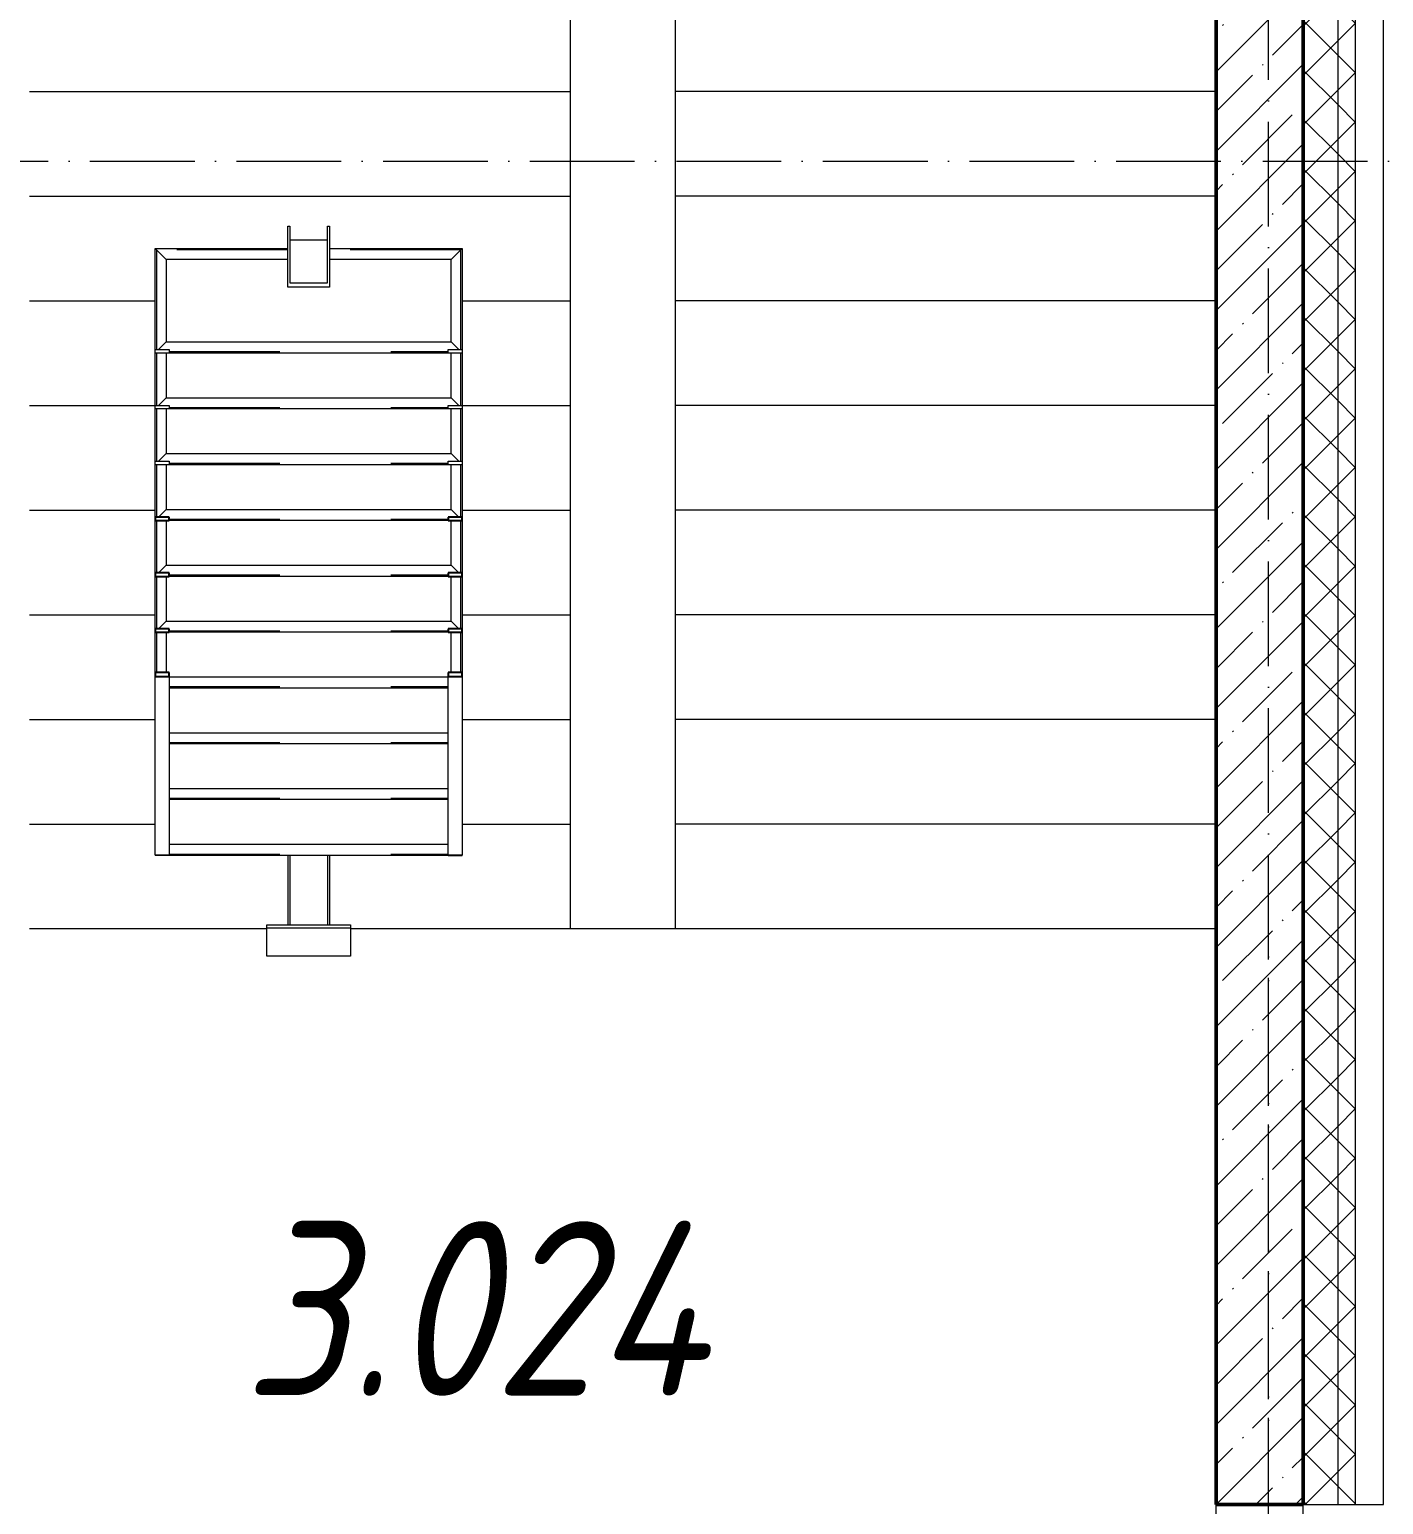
# Model space of a CAD drawing. Header units: millimetres. Extents: x -213536 to 1564669, y -45299 to 942238.
# Drawn here: x 647321 to 651201, y 334362 to 338589 of the extents above; entities that cross this region are included whole.
import ezdxf

# ---------------------------------------------------------------- set-up
doc = ezdxf.new("R2010")
doc.units = ezdxf.units.MM
doc.linetypes.add('50_200_ШТРИХ_1Т_ш5_п1_п1_', pattern=[700, 500, -100, 0, -100])
doc.linetypes.add('Штрих', pattern=[635, 317.5, -317.5])
for name, color, linetype, lineweight in [('A-FLOR-____-OTLN', 7, 'Continuous', 9), ('A-GENM-____-HDLN', 7, 'Штрих', 9), ('A-GENM-____-MCUT', 7, 'Continuous', 25), ('A-GENM-____-OTLN', 7, 'Continuous', 9), ('A-WALL-____-MCUT', 7, 'Continuous', 13), ('A-WALL-____-MCUT-1', 7, 'Continuous', 9), ('A-WALL-____-MCUT-2', 7, 'Continuous', 50), ('A-WALL-____-OTLN', 7, 'Continuous', 9), ('A-WALL-____-PATT-1', 7, 'Continuous', 9), ('S-GRID-____-OTLN-1', 7, '50_200_ШТРИХ_1Т_ш5_п1_п1_', 9), ('S-STRS-____-OTLN-1', 7, 'Continuous', 9), ('Марки помещений', 7, 'Continuous', 9)]:
    doc.layers.add(name, color=color, linetype=linetype, lineweight=lineweight)
doc.styles.add('ISOCPEUR_I_2', font='isocpeui.ttf', dxfattribs={"width": 0.85, "height": 2.3})
pattern_1 = [(45, (549721.47, 286281.11), (-70.71068, 70.71068), []), (135, (549721.47, 286281.11), (-70.71068, -70.71068), [])]

# ---------------------------------------------------------------- blocks, each defined once
blk = doc.blocks.new('ОМ_Труба_ГОСТ 8639-82 - ОМ_Труба_ГОСТ 8639-82-26350154-АР1_План отверстий 3 этажа в осях 1-64_Ю-ЯЯ')
at = {"layer": 'A-GENM-____-OTLN'}
for p, q in [((9439.1, 57971), (9439.1, 58091)), ((9439.1, 58091), (9614.1, 58091)), ((9614.1, 58085), (9451.2, 58085)), ((9451.2, 58085), (9451.2, 57977)), ((9574, 58085), (9574, 57977)), ((9614.1, 58091), (9614.1, 58085)), ((9614.1, 57971), (9439.1, 57971)), ((9451.2, 57977), (9614.1, 57977)), ((9614.1, 57977), (9614.1, 57971))]:
    blk.add_line(p, q, dxfattribs=at)
blk = doc.blocks.new('ОМ_Уголок_ГОСТ 8509-93 - ОМ_Уголок_ГОСТ 8509-93-26349651-АР1_План отверстий 3 этажа в осях 1-64_Ю-ЯЯ')
at = {"layer": 'A-GENM-____-HDLN'}
for p, q in [((4, -4), (380, -4)), ((500, -4), (876, -4))]:
    blk.add_line(p, q, dxfattribs=at)
at = {"layer": 'A-GENM-____-OTLN'}
for p, q in [((380, 0), (0, 0)), ((32, -32), (0, 0)), ((32, -32), (380, -32)), ((880, 0), (500, 0)), ((500, -32), (848, -32)), ((880, 0), (848, -32))]:
    blk.add_line(p, q, dxfattribs=at)
blk = doc.blocks.new('ОМ_Уголок_ГОСТ 8509-93 - ОМ_Уголок_ГОСТ 8509-93-V149-АР1_План отверстий 3 этажа в осях 1-64_Ю-ЯЯ')
at = {"layer": 'A-GENM-____-HDLN'}
blk.add_line((40, -4), (840, -4), dxfattribs=at)
at = {"layer": 'A-GENM-____-OTLN'}
for p, q in [((32, -32), (10, -10)), ((32, -32), (848, -32)), ((840, 0), (40, 0)), ((870, -10), (848, -32))]:
    blk.add_line(p, q, dxfattribs=at)
blk = doc.blocks.new('ОМ_Уголок_ГОСТ 8509-93 - ОМ_Уголок_ГОСТ 8509-93-19082047-АР1_План отверстий 3 этажа в осях 1-64_Ю-ЯЯ')
at = {"layer": 'A-GENM-____-HDLN'}
blk.add_line((10, -4), (296, -4), dxfattribs=at)
at = {"layer": 'A-GENM-____-OTLN'}
for p, q in [((300, 0), (10, 0)), ((32, -32), (10, -10)), ((32, -32), (268, -32)), ((300, 0), (268, -32))]:
    blk.add_line(p, q, dxfattribs=at)
blk = doc.blocks.new('ОМ_Уголок_ГОСТ 8509-93 - ОМ_Уголок_ГОСТ 8509-93-V150-АР1_План отверстий 3 этажа в осях 1-64_Ю-ЯЯ')
at = {"layer": 'A-GENM-____-HDLN'}
blk.add_line((4, -4), (290, -4), dxfattribs=at)
at = {"layer": 'A-GENM-____-OTLN'}
for p, q in [((290, 0), (0, 0)), ((32, -32), (0, 0)), ((32, -32), (268, -32)), ((290, -10), (268, -32))]:
    blk.add_line(p, q, dxfattribs=at)
blk = doc.blocks.new('ОМ_Уголок_ГОСТ 8509-93 - ОМ_Уголок_ГОСТ 8509-93-V151-АР1_План отверстий 3 этажа в осях 1-64_Ю-ЯЯ')
at = {"layer": 'A-GENM-____-HDLN'}
blk.add_line((10, -4), (160, -4), dxfattribs=at)
at = {"layer": 'A-GENM-____-OTLN'}
for p, q in [((160, 0), (10, 0)), ((32, -32), (10, -10)), ((32, -32), (160, -32))]:
    blk.add_line(p, q, dxfattribs=at)
blk = doc.blocks.new('ОМ_Уголок_ГОСТ 8509-93 - ОМ_Уголок_ГОСТ 8509-93-V152-АР1_План отверстий 3 этажа в осях 1-64_Ю-ЯЯ')
at = {"layer": 'A-GENM-____-HDLN'}
blk.add_line((140, -4), (290, -4), dxfattribs=at)
at = {"layer": 'A-GENM-____-OTLN'}
for p, q in [((290, 0), (140, 0)), ((140, -32), (268, -32)), ((290, -10), (268, -32))]:
    blk.add_line(p, q, dxfattribs=at)
blk = doc.blocks.new('ОМ_Уголок_ГОСТ 8509-93 - ОМ_Уголок_ГОСТ 8509-93-V153-АР1_План отверстий 3 этажа в осях 1-64_Ю-ЯЯ')
at = {"layer": 'A-GENM-____-HDLN'}
blk.add_line((40, -4), (840, -4), dxfattribs=at)
at = {"layer": 'A-GENM-____-OTLN'}
for p, q in [((840, 0), (40, 0)), ((40, -32), (840, -32))]:
    blk.add_line(p, q, dxfattribs=at)
blk = doc.blocks.new('ОМ_Уголок_ГОСТ 8509-93 - ОМ_Уголок_ГОСТ 8509-93-V154-АР1_План отверстий 3 этажа в осях 1-64_Ю-ЯЯ')
at = {"layer": 'A-GENM-____-HDLN'}
blk.add_line((44.3, -4), (160, -4), dxfattribs=at)
at = {"layer": 'A-GENM-____-OTLN'}
for p, q in [((160, 0), (44.3, 0)), ((44.3, -32), (160, -32))]:
    blk.add_line(p, q, dxfattribs=at)
blk = doc.blocks.new('ОМ_Уголок_ГОСТ 8509-93 - ОМ_Уголок_ГОСТ 8509-93-V155-АР1_План отверстий 3 этажа в осях 1-64_Ю-ЯЯ')
at = {"layer": 'A-GENM-____-HDLN'}
blk.add_line((140, -4), (255.7, -4), dxfattribs=at)
at = {"layer": 'A-GENM-____-OTLN'}
for p, q in [((255.7, 0), (140, 0)), ((140, -32), (255.7, -32))]:
    blk.add_line(p, q, dxfattribs=at)
blk = doc.blocks.new('ОМ_Уголок_ГОСТ 8509-93 - ОМ_Уголок_ГОСТ 8509-93-V163-АР1_План отверстий 3 этажа в осях 1-64_Ю-ЯЯ')
at = {"layer": 'A-GENM-____-HDLN'}
blk.add_line((40, -4), (840, -4), dxfattribs=at)
at = {"layer": 'A-GENM-____-OTLN'}
for p, q in [((840, 0), (0, 0)), ((1.3, -1.3), (0, 0)), ((40, -32), (840, -32))]:
    blk.add_line(p, q, dxfattribs=at)
blk = doc.blocks.new('ОМ_Труба_ГОСТ 8639-82 - ОМ_Труба_ГОСТ 8639-82-26527904-АР1_План отверстий 3 этажа в осях 1-64_Ю-ЯЯ')
at = {"layer": 'A-GENM-____-HDLN'}
for p, q in [((7810, 58085), (7611.5, 58085)), ((7810, 57977), (7611.5, 57977))]:
    blk.add_line(p, q, dxfattribs=at)
at = {"layer": 'A-GENM-____-OTLN'}
for p, q in [((7810, 58091), (7611.5, 58091)), ((7810, 57971), (7611.5, 57971))]:
    blk.add_line(p, q, dxfattribs=at)
blk = doc.blocks.new('ОМ_Уголок_ГОСТ 8510-86 - ОМ_Уголок_ГОСТ 8510-86-19082066-АР1_План отверстий 3 этажа в осях 1-64_Ю-ЯЯ')
at = {"layer": 'A-GENM-____-OTLN'}
for p, q in [((0, 0), (0, -90)), ((240, 0), (0, 0)), ((0, -10), (240, -10)), ((240, -90), (240, 0)), ((0, -90), (240, -90))]:
    blk.add_line(p, q, dxfattribs=at)
blk = doc.blocks.new('ОМ_Полоса_Трапеция прямоугольная_Прокат_ГОСТ 103-2006 - ОМ_Полоса_Трапеция прямоугольная_Прокат_ГОСТ 103-2006-19082130-АР1_План отверстий 3 этажа в осях 1-64_Ю-ЯЯ')
at = {"layer": 'A-GENM-____-OTLN'}
for p, q in [((9250, 58471), (9260, 58471)), ((9250, 58431), (9250, 58471)), ((9260, 58471), (9260, 58431)), ((9260, 58431), (9250, 58431))]:
    blk.add_line(p, q, dxfattribs=at)
blk = doc.blocks.new('ОМ_Полоса_Трапеция прямоугольная_Прокат_ГОСТ 103-2006 - ОМ_Полоса_Трапеция прямоугольная_Прокат_ГОСТ 103-2006-V157-АР1_План отверстий 3 этажа в осях 1-64_Ю-ЯЯ')
at = {"layer": 'A-GENM-____-MCUT'}
for p, q in [((8780, 58471), (8770, 58471)), ((8770, 58471), (8770, 58431)), ((8780, 58431), (8780, 58471)), ((8770, 58431), (8780, 58431))]:
    blk.add_line(p, q, dxfattribs=at)
blk = doc.blocks.new('ОМ_Полоса_Трапеция прямоугольная_Прокат_ГОСТ 103-2006 - ОМ_Полоса_Трапеция прямоугольная_Прокат_ГОСТ 103-2006-V158-АР1_План отверстий 3 этажа в осях 1-64_Ю-ЯЯ')
at = {"layer": 'A-GENM-____-MCUT'}
for p, q in [((8620, 58471), (8610, 58471)), ((8610, 58471), (8610, 58431)), ((8620, 58431), (8620, 58471)), ((8610, 58431), (8620, 58431))]:
    blk.add_line(p, q, dxfattribs=at)
blk = doc.blocks.new('ОМ_Полоса_Трапеция прямоугольная_Прокат_ГОСТ 103-2006 - ОМ_Полоса_Трапеция прямоугольная_Прокат_ГОСТ 103-2006-V159-АР1_План отверстий 3 этажа в осях 1-64_Ю-ЯЯ')
at = {"layer": 'A-GENM-____-MCUT'}
for p, q in [((8460, 58471), (8450, 58471)), ((8450, 58471), (8450, 58431)), ((8460, 58431), (8460, 58471)), ((8450, 58431), (8460, 58431))]:
    blk.add_line(p, q, dxfattribs=at)
blk = doc.blocks.new('ОМ_Полоса_Прокат_ГОСТ 103-2006 - ОМ_Полоса_Прокат_ГОСТ 103-2006-20723456-АР1_План отверстий 3 этажа в осях 1-64_Ю-ЯЯ')
at = {"layer": 'A-GENM-____-MCUT'}
for p, q in [((8334.3, 58471), (8322.8, 58471)), ((8322.8, 58471), (8322.8, 58431)), ((8334.3, 58431), (8334.3, 58471)), ((8322.8, 58431), (8334.3, 58431))]:
    blk.add_line(p, q, dxfattribs=at)
at = {"layer": 'A-GENM-____-OTLN'}
for p, q in [((7811.3, 58431), (7811.3, 58471)), ((7811.3, 58471), (8322.8, 58471)), ((8322.8, 58431), (7811.3, 58431))]:
    blk.add_line(p, q, dxfattribs=at)
blk = doc.blocks.new('ОМ_Полоса_Трапеция прямоугольная_Прокат_ГОСТ 103-2006 - ОМ_Полоса_Трапеция прямоугольная_Прокат_ГОСТ 103-2006-19082170-АР1_План отверстий 3 этажа в осях 1-64_Ю-ЯЯ')
at = {"layer": 'A-GENM-____-OTLN'}
for p, q in [((9250, 57631), (9260, 57631)), ((9250, 57591), (9250, 57631)), ((9260, 57631), (9260, 57591)), ((9260, 57591), (9250, 57591))]:
    blk.add_line(p, q, dxfattribs=at)
blk = doc.blocks.new('ОМ_Полоса_Трапеция прямоугольная_Прокат_ГОСТ 103-2006 - ОМ_Полоса_Трапеция прямоугольная_Прокат_ГОСТ 103-2006-V160-АР1_План отверстий 3 этажа в осях 1-64_Ю-ЯЯ')
at = {"layer": 'A-GENM-____-MCUT'}
for p, q in [((8780, 57631), (8770, 57631)), ((8770, 57631), (8770, 57591)), ((8780, 57591), (8780, 57631)), ((8770, 57591), (8780, 57591))]:
    blk.add_line(p, q, dxfattribs=at)
blk = doc.blocks.new('ОМ_Полоса_Трапеция прямоугольная_Прокат_ГОСТ 103-2006 - ОМ_Полоса_Трапеция прямоугольная_Прокат_ГОСТ 103-2006-V161-АР1_План отверстий 3 этажа в осях 1-64_Ю-ЯЯ')
at = {"layer": 'A-GENM-____-MCUT'}
for p, q in [((8620, 57631), (8610, 57631)), ((8610, 57631), (8610, 57591)), ((8620, 57591), (8620, 57631)), ((8610, 57591), (8620, 57591))]:
    blk.add_line(p, q, dxfattribs=at)
blk = doc.blocks.new('ОМ_Полоса_Трапеция прямоугольная_Прокат_ГОСТ 103-2006 - ОМ_Полоса_Трапеция прямоугольная_Прокат_ГОСТ 103-2006-V162-АР1_План отверстий 3 этажа в осях 1-64_Ю-ЯЯ')
at = {"layer": 'A-GENM-____-MCUT'}
for p, q in [((8460, 57631), (8450, 57631)), ((8450, 57631), (8450, 57591)), ((8460, 57591), (8460, 57631)), ((8450, 57591), (8460, 57591))]:
    blk.add_line(p, q, dxfattribs=at)
blk = doc.blocks.new('ОМ_Полоса_Прокат_ГОСТ 103-2006 - ОМ_Полоса_Прокат_ГОСТ 103-2006-19082171-АР1_План отверстий 3 этажа в осях 1-64_Ю-ЯЯ')
at = {"layer": 'A-GENM-____-OTLN'}
for p, q in [((98800, 49942.4), (98800, 49941)), ((98800, 49941), (98840, 49941)), ((98840, 49941), (98840, 49942.4))]:
    blk.add_line(p, q, dxfattribs=at)
blk = doc.blocks.new('ОМ_Полоса_Прокат_ГОСТ 103-2006 - ОМ_Полоса_Прокат_ГОСТ 103-2006-20723498-АР1_План отверстий 3 этажа в осях 1-64_Ю-ЯЯ')
at = {"layer": 'A-GENM-____-MCUT'}
for p, q in [((8334.3, 57631), (8322.8, 57631)), ((8322.8, 57631), (8322.8, 57591)), ((8334.3, 57591), (8334.3, 57631)), ((8322.8, 57591), (8334.3, 57591))]:
    blk.add_line(p, q, dxfattribs=at)
at = {"layer": 'A-GENM-____-OTLN'}
for p, q in [((7811.3, 57591), (7811.3, 57631)), ((7811.3, 57631), (8322.8, 57631)), ((8322.8, 57591), (7811.3, 57591))]:
    blk.add_line(p, q, dxfattribs=at)

msp = doc.modelspace()

# ---------------------------------------------------------------- hatches: boundary and pattern name
at = {"layer": 'A-WALL-____-PATT-1'}
h = msp.add_hatch(dxfattribs=at)
h.set_pattern_fill('FP_4', color=256, style=0, pattern_type=2)
h.set_pattern_definition(pattern_1)
h.paths.add_polyline_path([(650971.5, 333077.2), (651071.5, 333077.2), (651071.5, 333362.2), (650971.5, 333362.2)], flags=0)
h.paths.add_polyline_path([(651071.5, 334362.2), (651071.5, 342062.2), (650977.5, 342062.2), (650977.5, 341987.2), (650971.5, 341987.2), (650971.5, 334362.2)], flags=0)
h.paths.add_polyline_path([(650977.5, 355762.2), (651071.5, 355762.2), (651071.5, 357012.2), (650977.5, 357012.2), (650977.5, 356937.2), (650971.5, 356937.2), (650971.5, 355837.2), (650977.5, 355837.2), (650977.5, 355768.2)], flags=0)
h.paths.add_polyline_path([(651071.5, 358812.2), (651071.5, 360012.2), (650971.5, 360012.2), (650971.5, 358887.2), (650977.5, 358887.2), (650977.5, 358812.2)], flags=0)
h.paths.add_polyline_path([(651071.5, 361812.2), (651071.5, 363012.2), (650977.5, 363012.2), (650977.5, 362937.2), (650971.5, 362937.2), (650971.5, 361887.2), (650977.5, 361887.2), (650977.5, 361812.2)], flags=0)
h.paths.add_polyline_path([(651071.5, 364812.2), (651071.5, 366012.2), (650977.5, 366012.2), (650977.5, 365937.2), (650971.5, 365937.2), (650971.5, 364887.2), (650977.5, 364887.2), (650977.5, 364812.2)], flags=0)
h.paths.add_polyline_path([(651071.5, 367812.2), (651071.5, 371962.2), (650971.5, 371962.2), (650971.5, 367812.2)], flags=0)
h = msp.add_hatch(dxfattribs=at)
h.set_pattern_fill('FP_4', color=256, style=0, pattern_type=2)
h.set_pattern_definition(pattern_1)
h.paths.add_polyline_path([(651121.5, 333077.2), (651121.5, 333362.2), (651071.5, 333362.2), (651071.5, 333077.2)], flags=0)
h.paths.add_polyline_path([(651121.5, 334362.2), (651121.5, 342062.2), (651071.5, 342062.2), (651071.5, 334362.2)], flags=0)
h.paths.add_polyline_path([(651121.5, 355762.2), (651121.5, 357012.2), (651071.5, 357012.2), (651071.5, 355762.2)], flags=0)
h.paths.add_polyline_path([(651121.5, 358812.2), (651121.5, 360012.2), (651071.5, 360012.2), (651071.5, 358812.2)], flags=0)
h.paths.add_polyline_path([(651071.5, 361812.2), (651121.5, 361812.2), (651121.5, 363012.2), (651071.5, 363012.2), (651071.5, 362878.4)], flags=0)
h.paths.add_polyline_path([(651121.5, 364812.2), (651121.5, 366012.2), (651071.5, 366012.2), (651071.5, 364812.2)], flags=0)
h.paths.add_polyline_path([(651071.5, 367812.2), (651121.5, 367812.2), (651121.5, 371962.2), (651071.5, 371962.2)], flags=0)
h = msp.add_hatch(dxfattribs=at)
h.set_pattern_fill('FP_12', color=256, style=0, pattern_type=2)
h.set_pattern_definition([(45, (549721.47, 286281.11), (-114.04925, 114.04925), []), (45, (549835.52, 286281.11), (-114.04925, 114.04925), [201.612, -40.322, 3.353, -36.97])])
h.paths.add_polyline_path([(650971.5, 334362.2), (650971.5, 341462.2), (650721.5, 341462.2), (650721.5, 334362.2)], flags=0)

# ---------------------------------------------------------------- linework, layer by layer
at = {"layer": 'A-FLOR-____-OTLN'}
for p, q in [((648001.5, 336012.2), (647321.5, 336012.2)), ((650721.5, 336012.2), (648241.5, 336012.2))]:
    msp.add_line(p, q, dxfattribs=at)
at = {"layer": 'A-WALL-____-MCUT'}
for p, q in [((651201.5, 334362.2), (651201.5, 342062.2)), ((650971.5, 334362.2), (651201.5, 334362.2))]:
    msp.add_line(p, q, dxfattribs=at)
at = {"layer": 'A-WALL-____-MCUT-1'}
for p, q in [((651071.5, 334362.2), (651071.5, 342062.2)), ((651121.5, 334362.2), (651121.5, 342062.2))]:
    msp.add_line(p, q, dxfattribs=at)
at = {"layer": 'A-WALL-____-MCUT-2'}
for p, q in [((650721.5, 341462.2), (650721.5, 334362.2)), ((650971.5, 341462.2), (650971.5, 334362.2)), ((650721.5, 334362.2), (650971.5, 334362.2))]:
    msp.add_line(p, q, dxfattribs=at)
at = {"layer": 'A-WALL-____-OTLN'}
for p, q in [((650721.5, 333362.2), (650721.5, 334362.2)), ((650971.5, 333362.2), (650971.5, 334362.2))]:
    msp.add_line(p, q, dxfattribs=at)
at = {"layer": 'S-GRID-____-OTLN-1', "color": 251, "ltscale": 0.6, "true_color": 0x636466}
for p, q in [((650871.5, 326262.2), (650871.5, 377174)), ((618928, 338212.2), (653795.9, 338212.2)), ((650871.5, 281798.5), (650871.5, 336162.1))]:
    msp.add_line(p, q, dxfattribs=at)
at = {"layer": 'S-STRS-____-OTLN-1'}
for p, q in [((648871.5, 338412.2), (648871.5, 338712.2)), ((649171.5, 338712.2), (649171.5, 338412.2)), ((647321.5, 338412.2), (648871.5, 338412.2)), ((647321.5, 338412.2), (648871.5, 338412.2)), ((648871.5, 338112.2), (648871.5, 338412.2)), ((649171.5, 338412.2), (649171.5, 338112.2)), ((650721.5, 338412.2), (649171.5, 338412.2)), ((650721.5, 338412.2), (649171.5, 338412.2)), ((647321.5, 338112.2), (648871.5, 338112.2)), ((647321.5, 338112.2), (648871.5, 338112.2)), ((648871.5, 337812.2), (648871.5, 338112.2)), ((649171.5, 338112.2), (649171.5, 337812.2)), ((650721.5, 338112.2), (649171.5, 338112.2)), ((650721.5, 338112.2), (649171.5, 338112.2)), ((647321.5, 337812.2), (647681.5, 337812.2)), ((647321.5, 337812.2), (647681.5, 337812.2)), ((648561.5, 337812.2), (648871.5, 337812.2)), ((648561.5, 337812.2), (648871.5, 337812.2)), ((648871.5, 337512.2), (648871.5, 337812.2)), ((649171.5, 337812.2), (649171.5, 337512.2)), ((650721.5, 337812.2), (649171.5, 337812.2)), ((650721.5, 337812.2), (649171.5, 337812.2)), ((647321.5, 337512.2), (647681.5, 337512.2)), ((647321.5, 337512.2), (647681.5, 337512.2)), ((648561.5, 337512.2), (648871.5, 337512.2)), ((648561.5, 337512.2), (648871.5, 337512.2)), ((648871.5, 337212.2), (648871.5, 337512.2)), ((649171.5, 337512.2), (649171.5, 337212.2)), ((650721.5, 337512.2), (649171.5, 337512.2)), ((650721.5, 337512.2), (649171.5, 337512.2)), ((647321.5, 337212.2), (647681.5, 337212.2)), ((647321.5, 337212.2), (647681.5, 337212.2)), ((648561.5, 337212.2), (648871.5, 337212.2)), ((648561.5, 337212.2), (648871.5, 337212.2)), ((648871.5, 336912.2), (648871.5, 337212.2)), ((649171.5, 337212.2), (649171.5, 336912.2)), ((650721.5, 337212.2), (649171.5, 337212.2)), ((650721.5, 337212.2), (649171.5, 337212.2)), ((647321.5, 336912.2), (647681.5, 336912.2)), ((647321.5, 336912.2), (647681.5, 336912.2)), ((648561.5, 336912.2), (648871.5, 336912.2)), ((648561.5, 336912.2), (648871.5, 336912.2)), ((648871.5, 336612.2), (648871.5, 336912.2)), ((649171.5, 336912.2), (649171.5, 336612.2)), ((650721.5, 336912.2), (649171.5, 336912.2)), ((650721.5, 336912.2), (649171.5, 336912.2)), ((647321.5, 336612.2), (647681.5, 336612.2)), ((647321.5, 336612.2), (647681.5, 336612.2)), ((648561.5, 336612.2), (648871.5, 336612.2)), ((648561.5, 336612.2), (648871.5, 336612.2)), ((648871.5, 336312.2), (648871.5, 336612.2)), ((649171.5, 336612.2), (649171.5, 336312.2)), ((650721.5, 336612.2), (649171.5, 336612.2)), ((650721.5, 336612.2), (649171.5, 336612.2)), ((647321.5, 336312.2), (647681.5, 336312.2)), ((647321.5, 336312.2), (647681.5, 336312.2)), ((648561.5, 336312.2), (648871.5, 336312.2)), ((648561.5, 336312.2), (648871.5, 336312.2)), ((648871.5, 336012.2), (648871.5, 336312.2)), ((649171.5, 336312.2), (649171.5, 336012.2)), ((650721.5, 336312.2), (649171.5, 336312.2)), ((650721.5, 336312.2), (649171.5, 336312.2)), ((650721.5, 336012.2), (649171.5, 336012.2))]:
    msp.add_line(p, q, dxfattribs=at)

# ---------------------------------------------------------------- block references
at = {"layer": 'A-GENM-____-OTLN', "rotation": 89.99999999999987}
for name, p in [('ОМ_Труба_ГОСТ 8639-82 - ОМ_Труба_ГОСТ 8639-82-26350154-АР1_План отверстий 3 этажа в осях 1-64_Ю-ЯЯ', (706152.5, 328412.2)), ('ОМ_Полоса_Трапеция прямоугольная_Прокат_ГОСТ 103-2006 - ОМ_Полоса_Трапеция прямоугольная_Прокат_ГОСТ 103-2006-19082130-АР1_План отверстий 3 этажа в осях 1-64_Ю-ЯЯ', (706152.5, 328412.2)), ('ОМ_Полоса_Трапеция прямоугольная_Прокат_ГОСТ 103-2006 - ОМ_Полоса_Трапеция прямоугольная_Прокат_ГОСТ 103-2006-19082170-АР1_План отверстий 3 этажа в осях 1-64_Ю-ЯЯ', (706152.5, 328412.2)), ('ОМ_Полоса_Трапеция прямоугольная_Прокат_ГОСТ 103-2006 - ОМ_Полоса_Трапеция прямоугольная_Прокат_ГОСТ 103-2006-19082130-АР1_План отверстий 3 этажа в осях 1-64_Ю-ЯЯ', (706152.5, 328252.2)), ('ОМ_Полоса_Трапеция прямоугольная_Прокат_ГОСТ 103-2006 - ОМ_Полоса_Трапеция прямоугольная_Прокат_ГОСТ 103-2006-19082170-АР1_План отверстий 3 этажа в осях 1-64_Ю-ЯЯ', (706152.5, 328252.2)), ('ОМ_Полоса_Трапеция прямоугольная_Прокат_ГОСТ 103-2006 - ОМ_Полоса_Трапеция прямоугольная_Прокат_ГОСТ 103-2006-19082130-АР1_План отверстий 3 этажа в осях 1-64_Ю-ЯЯ', (706152.5, 328092.2)), ('ОМ_Полоса_Трапеция прямоугольная_Прокат_ГОСТ 103-2006 - ОМ_Полоса_Трапеция прямоугольная_Прокат_ГОСТ 103-2006-19082170-АР1_План отверстий 3 этажа в осях 1-64_Ю-ЯЯ', (706152.5, 328092.2)), ('ОМ_Полоса_Трапеция прямоугольная_Прокат_ГОСТ 103-2006 - ОМ_Полоса_Трапеция прямоугольная_Прокат_ГОСТ 103-2006-V157-АР1_План отверстий 3 этажа в осях 1-64_Ю-ЯЯ', (706152.5, 328412.2)), ('ОМ_Полоса_Трапеция прямоугольная_Прокат_ГОСТ 103-2006 - ОМ_Полоса_Трапеция прямоугольная_Прокат_ГОСТ 103-2006-V160-АР1_План отверстий 3 этажа в осях 1-64_Ю-ЯЯ', (706152.5, 328412.2)), ('ОМ_Полоса_Трапеция прямоугольная_Прокат_ГОСТ 103-2006 - ОМ_Полоса_Трапеция прямоугольная_Прокат_ГОСТ 103-2006-V158-АР1_План отверстий 3 этажа в осях 1-64_Ю-ЯЯ', (706152.5, 328412.2)), ('ОМ_Полоса_Трапеция прямоугольная_Прокат_ГОСТ 103-2006 - ОМ_Полоса_Трапеция прямоугольная_Прокат_ГОСТ 103-2006-V161-АР1_План отверстий 3 этажа в осях 1-64_Ю-ЯЯ', (706152.5, 328412.2)), ('ОМ_Полоса_Трапеция прямоугольная_Прокат_ГОСТ 103-2006 - ОМ_Полоса_Трапеция прямоугольная_Прокат_ГОСТ 103-2006-V159-АР1_План отверстий 3 этажа в осях 1-64_Ю-ЯЯ', (706152.5, 328412.2)), ('ОМ_Полоса_Трапеция прямоугольная_Прокат_ГОСТ 103-2006 - ОМ_Полоса_Трапеция прямоугольная_Прокат_ГОСТ 103-2006-V162-АР1_План отверстий 3 этажа в осях 1-64_Ю-ЯЯ', (706152.5, 328412.2)), ('ОМ_Полоса_Прокат_ГОСТ 103-2006 - ОМ_Полоса_Прокат_ГОСТ 103-2006-20723456-АР1_План отверстий 3 этажа в осях 1-64_Ю-ЯЯ', (706152.5, 328412.2)), ('ОМ_Полоса_Прокат_ГОСТ 103-2006 - ОМ_Полоса_Прокат_ГОСТ 103-2006-20723498-АР1_План отверстий 3 этажа в осях 1-64_Ю-ЯЯ', (706152.5, 328412.2)), ('ОМ_Труба_ГОСТ 8639-82 - ОМ_Труба_ГОСТ 8639-82-26527904-АР1_План отверстий 3 этажа в осях 1-64_Ю-ЯЯ', (706152.5, 328412.2))]:
    msp.add_blockref(name, p, dxfattribs=at)
at = {"layer": 'A-GENM-____-OTLN', "extrusion": (0, 0, -1)}
for name, p in [('ОМ_Уголок_ГОСТ 8509-93 - ОМ_Уголок_ГОСТ 8509-93-26349651-АР1_План отверстий 3 этажа в осях 1-64_Ю-ЯЯ', (-648561.5, 337962.2)), ('ОМ_Уголок_ГОСТ 8510-86 - ОМ_Уголок_ГОСТ 8510-86-19082066-АР1_План отверстий 3 этажа в осях 1-64_Ю-ЯЯ', (-648241.5, 336023.6))]:
    msp.add_blockref(name, p, dxfattribs=at)
for name, p, rotation in [('ОМ_Уголок_ГОСТ 8509-93 - ОМ_Уголок_ГОСТ 8509-93-V150-АР1_План отверстий 3 этажа в осях 1-64_Ю-ЯЯ', (-647681.5, 337962.2), 269.9999999999985), ('ОМ_Уголок_ГОСТ 8509-93 - ОМ_Уголок_ГОСТ 8509-93-19082047-АР1_План отверстий 3 этажа в осях 1-64_Ю-ЯЯ', (-648561.5, 337662.2), 89.99999999999869), ('ОМ_Уголок_ГОСТ 8509-93 - ОМ_Уголок_ГОСТ 8509-93-V149-АР1_План отверстий 3 этажа в осях 1-64_Ю-ЯЯ', (-647681.5, 337662.2), 180), ('ОМ_Уголок_ГОСТ 8509-93 - ОМ_Уголок_ГОСТ 8509-93-V152-АР1_План отверстий 3 этажа в осях 1-64_Ю-ЯЯ', (-647681.5, 337802.2), 269.9999999999985), ('ОМ_Уголок_ГОСТ 8509-93 - ОМ_Уголок_ГОСТ 8509-93-V151-АР1_План отверстий 3 этажа в осях 1-64_Ю-ЯЯ', (-648561.5, 337502.2), 89.99999999999869), ('ОМ_Уголок_ГОСТ 8509-93 - ОМ_Уголок_ГОСТ 8509-93-V149-АР1_План отверстий 3 этажа в осях 1-64_Ю-ЯЯ', (-647681.5, 337502.2), 180), ('ОМ_Уголок_ГОСТ 8509-93 - ОМ_Уголок_ГОСТ 8509-93-V152-АР1_План отверстий 3 этажа в осях 1-64_Ю-ЯЯ', (-647681.5, 337642.2), 269.9999999999985), ('ОМ_Уголок_ГОСТ 8509-93 - ОМ_Уголок_ГОСТ 8509-93-V151-АР1_План отверстий 3 этажа в осях 1-64_Ю-ЯЯ', (-648561.5, 337342.2), 89.99999999999869), ('ОМ_Уголок_ГОСТ 8509-93 - ОМ_Уголок_ГОСТ 8509-93-V152-АР1_План отверстий 3 этажа в осях 1-64_Ю-ЯЯ', (-647681.5, 337482.2), 269.9999999999985), ('ОМ_Уголок_ГОСТ 8509-93 - ОМ_Уголок_ГОСТ 8509-93-V149-АР1_План отверстий 3 этажа в осях 1-64_Ю-ЯЯ', (-647681.5, 337342.2), 180), ('ОМ_Уголок_ГОСТ 8509-93 - ОМ_Уголок_ГОСТ 8509-93-V151-АР1_План отверстий 3 этажа в осях 1-64_Ю-ЯЯ', (-648561.5, 337182.2), 89.99999999999869), ('ОМ_Уголок_ГОСТ 8509-93 - ОМ_Уголок_ГОСТ 8509-93-V149-АР1_План отверстий 3 этажа в осях 1-64_Ю-ЯЯ', (-647681.5, 337182.2), 180), ('ОМ_Уголок_ГОСТ 8509-93 - ОМ_Уголок_ГОСТ 8509-93-V152-АР1_План отверстий 3 этажа в осях 1-64_Ю-ЯЯ', (-647681.5, 337322.2), 269.9999999999985), ('ОМ_Уголок_ГОСТ 8509-93 - ОМ_Уголок_ГОСТ 8509-93-V151-АР1_План отверстий 3 этажа в осях 1-64_Ю-ЯЯ', (-648561.5, 337022.2), 89.99999999999869), ('ОМ_Уголок_ГОСТ 8509-93 - ОМ_Уголок_ГОСТ 8509-93-V149-АР1_План отверстий 3 этажа в осях 1-64_Ю-ЯЯ', (-647681.5, 337022.2), 180), ('ОМ_Уголок_ГОСТ 8509-93 - ОМ_Уголок_ГОСТ 8509-93-V152-АР1_План отверстий 3 этажа в осях 1-64_Ю-ЯЯ', (-647681.5, 337162.2), 269.9999999999985), ('ОМ_Уголок_ГОСТ 8509-93 - ОМ_Уголок_ГОСТ 8509-93-V151-АР1_План отверстий 3 этажа в осях 1-64_Ю-ЯЯ', (-648561.5, 336862.2), 89.99999999999869), ('ОМ_Уголок_ГОСТ 8509-93 - ОМ_Уголок_ГОСТ 8509-93-V149-АР1_План отверстий 3 этажа в осях 1-64_Ю-ЯЯ', (-647681.5, 336862.2), 180), ('ОМ_Уголок_ГОСТ 8509-93 - ОМ_Уголок_ГОСТ 8509-93-V155-АР1_План отверстий 3 этажа в осях 1-64_Ю-ЯЯ', (-647681.5, 337002.2), 269.9999999999985), ('ОМ_Уголок_ГОСТ 8509-93 - ОМ_Уголок_ГОСТ 8509-93-V154-АР1_План отверстий 3 этажа в осях 1-64_Ю-ЯЯ', (-648561.5, 336702.2), 89.99999999999869), ('ОМ_Уголок_ГОСТ 8509-93 - ОМ_Уголок_ГОСТ 8509-93-V153-АР1_План отверстий 3 этажа в осях 1-64_Ю-ЯЯ', (-647681.5, 336702.2), 180), ('ОМ_Уголок_ГОСТ 8509-93 - ОМ_Уголок_ГОСТ 8509-93-V153-АР1_План отверстий 3 этажа в осях 1-64_Ю-ЯЯ', (-647681.5, 336542.2), 180), ('ОМ_Уголок_ГОСТ 8509-93 - ОМ_Уголок_ГОСТ 8509-93-V153-АР1_План отверстий 3 этажа в осях 1-64_Ю-ЯЯ', (-647681.5, 336382.2), 180), ('ОМ_Уголок_ГОСТ 8509-93 - ОМ_Уголок_ГОСТ 8509-93-V163-АР1_План отверстий 3 этажа в осях 1-64_Ю-ЯЯ', (-647681.5, 336222.2), 180)]:
    msp.add_blockref(name, p, dxfattribs=dict(at, rotation=rotation))
at = {"layer": 'A-GENM-____-OTLN'}
msp.add_blockref('ОМ_Полоса_Прокат_ГОСТ 103-2006 - ОМ_Полоса_Прокат_ГОСТ 103-2006-19082171-АР1_План отверстий 3 этажа в осях 1-64_Ю-ЯЯ', (549721.5, 286281.1), dxfattribs=at)

# ---------------------------------------------------------------- texts
at = {"layer": 'Марки помещений', "insert": (647934.1, 335174), "char_height": 500, "width": 817.721, "attachment_point": 1, "style": 'ISOCPEUR_I_2'}
msp.add_mtext('3.024', dxfattribs=at)

doc.saveas('drawing.dxf')
